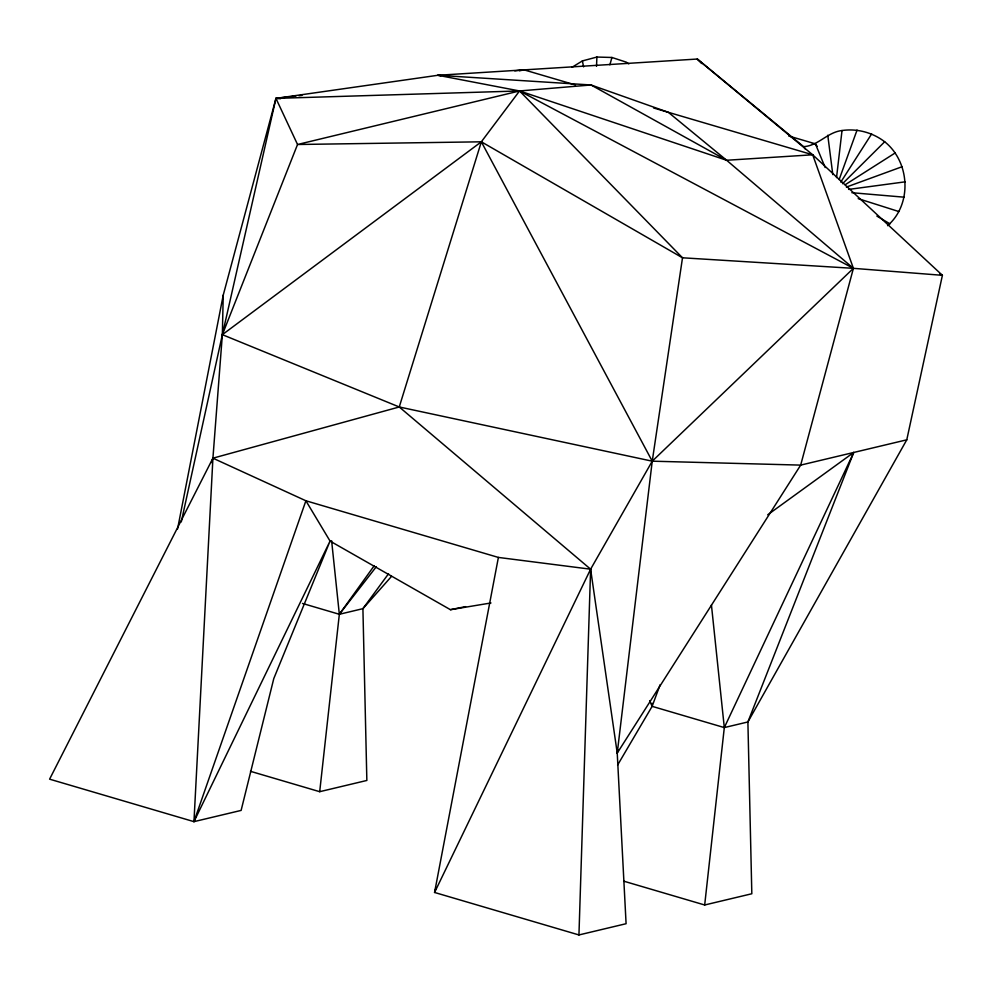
<?xml version="1.0" encoding="UTF-8"?>
<svg xmlns="http://www.w3.org/2000/svg" width="992" height="992" viewBox="0 0 992 992"><rect width="100%" height="100%" fill="white"/><g stroke="black" fill="none" stroke-linecap="round" stroke-linejoin="round"><path stroke-width="1.49" d="M701.58 63.513L697.302 59.036L812.684 154.789L942.4 275.317L906.775 439.828L800.68 465.112L652.24 461.181L399.255 406.98L212.92 458.18L49.6 779.166L193.961 821.649L212.92 458.18L222.357 334.664L223.225 295.157L275.95 98.382L437.881 75.28L697.302 59.036L803.619 146.655L805.368 149.135M211.47 462.594L212.92 458.18L305.896 500.774L498.393 557.43L434.57 892.465L578.944 934.948L590.612 569.197L652.24 461.181L853.405 268.336L942.4 275.317L939.684 273.916M596.514 66.328L596.899 57.052L611.928 57.474L626.299 62.161L628.829 63.885M887.592 225.68C912.367 204.265 910.011 161.907 884.69 141.757C872.526 132.482 857.2 128.34 842.022 130.522C827.328 132.172 818.4 145.799 803.619 146.655M250.468 771.317L319.697 791.69L339.338 614.284L331.613 540.752M623.658 881.144L704.68 904.989L724.309 727.582L711.438 605.033M836.529 177.593L842.022 130.522M295.852 96.088L275.95 98.382L222.357 334.664L399.255 406.98L590.612 569.197L617.235 753.089L652.24 461.181L682.508 257.796L519.548 90.954L437.881 75.28L591.034 84.977L668.323 112.307L726.615 160.258L853.405 268.336L800.68 465.112L617.235 753.089L626.088 923.713L578.944 934.948M617.235 753.089L617.805 750.064M177.568 528.972L223.225 295.157M181.276 521.904L222.357 334.664L297.538 144.497L275.95 98.382L519.548 90.954L591.034 84.977L726.615 160.258L812.684 154.789L853.405 268.336L682.508 257.796L481.343 141.806L297.538 144.497L519.548 90.954L726.615 160.258M609.882 64.802L611.928 57.474M435.897 888.014L434.57 892.465L590.612 569.197L498.393 557.43M399.255 406.98L481.343 141.806L519.548 90.954L853.405 268.336M193.961 821.649L330.051 541.074L273.792 678.553L241.118 810.414L193.961 821.649L305.896 500.774L330.051 541.074L450.442 609.696L490.99 602.962M839.145 179.602L857.051 130.076M617.594 765.068L652.128 706.341L660.139 684.678M767.709 514.798L853.728 452.464L747.894 721.965L751.824 893.755L704.68 904.989M649.661 700.662L652.128 706.341L724.309 727.582L853.728 452.464M906.775 439.828L747.894 721.965L724.309 727.582M840.782 182.131L871.646 133.92M374.257 565.663L339.338 614.284L302.51 603.446M388.542 573.736L362.911 608.666L366.854 780.456L319.697 791.69M376.377 566.63L339.338 614.284L362.911 608.666L391.567 576.34M842.506 183.718L884.69 141.757M222.357 334.664L481.343 141.806L652.24 461.181M845.184 184.735L895.156 152.966M572.136 67.208L582.391 60.921L596.899 57.052M846.387 187.079L902.199 166.681M519.448 70.829L522.449 70.159M450.442 609.696L465.57 606.633M848.706 189.41L905.287 181.821M298.914 95.74L301.965 95.393M514.774 70.878L523.95 69.824L575.509 84.99M812.361 143.766L815.412 143.852L817.148 146.332M275.95 98.382L280.55 98.741M851.868 192.708L904.171 197.185M437.881 75.28L440.944 75.776M788.677 135.978L815.412 143.852L825.17 167.549M653.592 107.967L812.684 154.789M858.204 198.648L898.926 211.569M876.878 216.082L889.985 223.845M582.391 60.921L583.594 66.873M827.774 135.247L832.809 174.604M652.054 703.266L652.128 706.341"/></g></svg>
